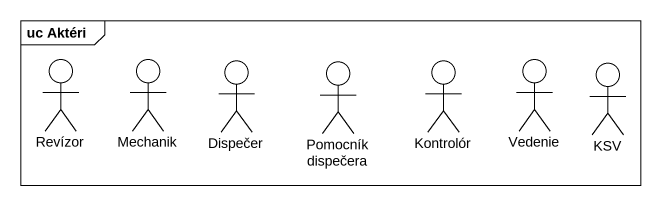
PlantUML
@startuml
mainframe uc Aktéri
actor Revízor
actor Mechanik
actor Dispečer
actor "Pomocník dispečera" as Pomocník_dispečera
actor Kontrolór
actor Vedenie
actor KSV
@enduml
